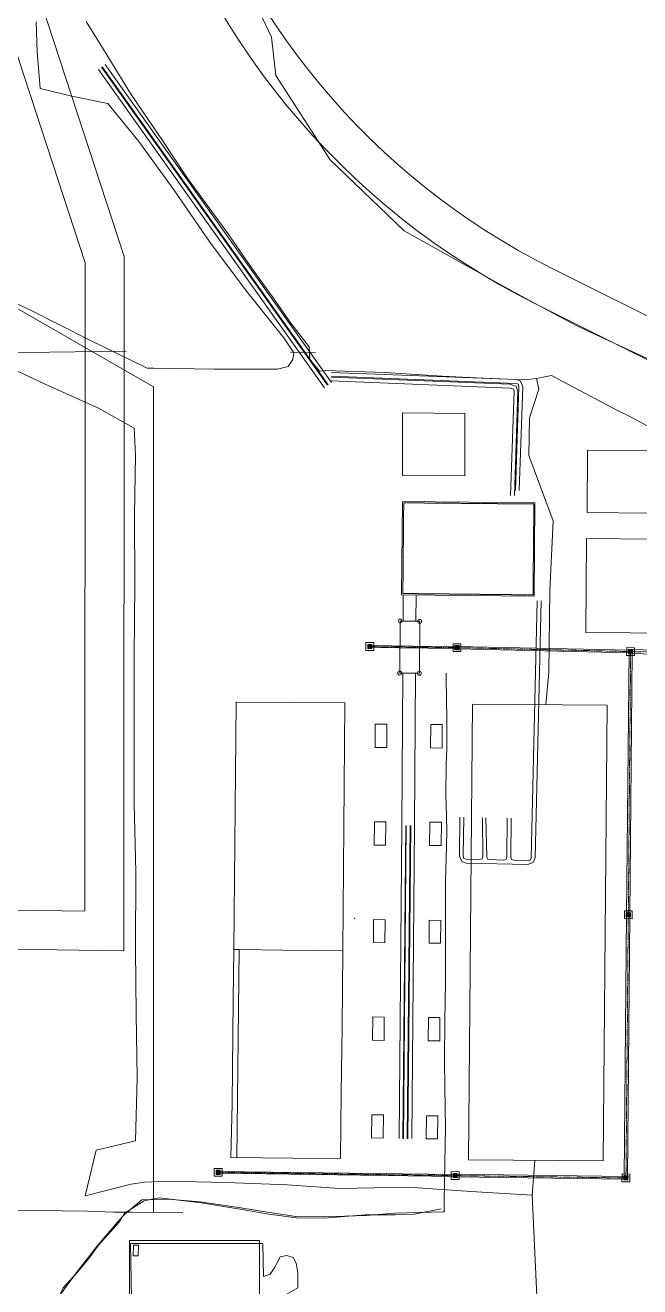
# Model space of a CAD drawing. Header units: feet. Extents: x 2383389 to 2386040, y 1992760 to 1995674.
# Drawn here: x 2384680 to 2385153, y 1994216 to 1995185 of the extents above; entities that cross this region are included whole.
import ezdxf
from ezdxf.lldxf.tags import DXFTag

# ---------------------------------------------------------------- set-up
doc = ezdxf.new("R2010")
doc.units = ezdxf.units.FT
doc.header["$MEASUREMENT"] = 0
doc.linetypes.add('DASHED2', pattern=[0.375, 0.25, -0.125])
doc.linetypes.add('PHANTOM2', pattern=[1.25, 0.625, -0.125, 0.125, -0.125, 0.125, -0.125])
for name, color, linetype, lineweight, true_color in [('C-BLDG-RACK', 2, 'Continuous', 0, 0xffff00), ('C-FENC', 1, 'Fence', 0, 0xff0000), ('C-PRKG-CONC', 1, 'Continuous', 0, 0xff0000), ('C-PRKG-GRVL', 7, 'Continuous', 0, 0xadadad), ('C-STRM-PIPE', 7, 'Continuous', 0, 0x00cc33), ('C-STRM-STRC', 7, 'Continuous', 0, 0x00cc33), ('V-BLDG-OTLN', 7, 'DASHED2', 0, 0x99cc00), ('V-ESMT-ACCS', 1, 'DASHED8', 0, 0xff0000), ('V-ESMT-NGAS', 1, 'DASHED8', 0, 0xff0000), ('V-ESMT-UTIL', 1, 'DASHED8', 0, 0xff0000), ('V-PRKG-CONC', 1, 'DASHED4', 0, 0xff0000), ('V-PRKG-GRVL', 7, 'DASHED4', 0, 0xadadad), ('V-SITE-CONC', 7, 'Continuous', 0, 0xffff7f), ('V-SITE-MSCL', 7, 'Continuous', 0, 0xffff7f), ('V-STRM-PIPE', 100, 'UT-DRN-X', 0, 0x00ff3f), ('V-UNID-PIPE', 190, 'Continuous', 0, 0x7f00ff), ('V-UNID-UTIL', 190, 'Continuous', 0, 0x7f00ff), ('VG-NGAS-PIPE', 2, 'UT-GAS-X', 0, 0xffff00)]:
    doc.layers.add(name, color=color, linetype=linetype, lineweight=lineweight, true_color=true_color)
doc.layers.add('CJ-TOPO-PIPE', color=11, linetype='PHANTOM2')
doc.layers.add('VG-WATR-PIPE-6IN', color=140, linetype='UT-WATR-X', lineweight=0)
doc.styles.add('_sys_ls_Arial Narrow', font='ARIALN.TTF', dxfattribs={"height": 1})
tags = doc.linetypes.add('DASHED4', pattern=[0.1875, 0.125, -0.0625]).pattern_tags.tags
tags[6:7] = [DXFTag(74, 4), DXFTag(75, 0), DXFTag(340, '0'), DXFTag(46, 0.03937), DXFTag(50, 0.0), DXFTag(44, 0.0), DXFTag(45, 0.0)]
tags[4:5] = [DXFTag(74, 4), DXFTag(75, 0), DXFTag(340, '0'), DXFTag(46, 0.03937), DXFTag(50, 0.0), DXFTag(44, 0.0), DXFTag(45, 0.0)]
tags = doc.linetypes.add('DASHED8', pattern=[0.09375, 0.0625, -0.03125]).pattern_tags.tags
tags[6:7] = [DXFTag(74, 4), DXFTag(75, 0), DXFTag(340, '0'), DXFTag(46, 0.03937), DXFTag(50, 0.0), DXFTag(44, 0.0), DXFTag(45, 0.0)]
tags[4:5] = [DXFTag(74, 4), DXFTag(75, 0), DXFTag(340, '0'), DXFTag(46, 0.03937), DXFTag(50, 0.0), DXFTag(44, 0.0), DXFTag(45, 0.0)]
tags = doc.linetypes.add('Fence', pattern=[393.7, 393.7]).pattern_tags.tags
tags[4:5] = [DXFTag(74, 4), DXFTag(75, 0), DXFTag(340, '0'), DXFTag(46, 0.03937), DXFTag(50, 0.0), DXFTag(44, 0.0), DXFTag(45, 0.0)]
tags = doc.linetypes.add('UT-DRN-X', pattern='A,0.125,-0.0625,0.125,-0.0625,0.125,-0.0625,0.125,-0.0625,0.125,-0.0625,["D",_sys_ls_Arial Narrow,S=0.1,R=0,X=0,Y=-0.04],-0.15', length=1.0875).pattern_tags.tags
tags[31:32] = [DXFTag(74, 4), DXFTag(75, 0), DXFTag(340, '0'), DXFTag(46, 0.03937), DXFTag(50, 0.0), DXFTag(44, 0.0), DXFTag(45, 0.0)]
tags[20:21] = [DXFTag(74, 4), DXFTag(75, 0), DXFTag(340, '0'), DXFTag(46, 0.03937), DXFTag(50, 0.0), DXFTag(44, 0.0), DXFTag(45, 0.0)]
tags[18:19] = [DXFTag(74, 4), DXFTag(75, 0), DXFTag(340, '0'), DXFTag(46, 0.03937), DXFTag(50, 0.0), DXFTag(44, 0.0), DXFTag(45, 0.0)]
tags[16:17] = [DXFTag(74, 4), DXFTag(75, 0), DXFTag(340, '0'), DXFTag(46, 0.03937), DXFTag(50, 0.0), DXFTag(44, 0.0), DXFTag(45, 0.0)]
tags[14:15] = [DXFTag(74, 4), DXFTag(75, 0), DXFTag(340, '0'), DXFTag(46, 0.03937), DXFTag(50, 0.0), DXFTag(44, 0.0), DXFTag(45, 0.0)]
tags[12:13] = [DXFTag(74, 4), DXFTag(75, 0), DXFTag(340, '0'), DXFTag(46, 0.03937), DXFTag(50, 0.0), DXFTag(44, 0.0), DXFTag(45, 0.0)]
tags[10:11] = [DXFTag(74, 4), DXFTag(75, 0), DXFTag(340, '0'), DXFTag(46, 0.03937), DXFTag(50, 0.0), DXFTag(44, 0.0), DXFTag(45, 0.0)]
tags[8:9] = [DXFTag(74, 4), DXFTag(75, 0), DXFTag(340, '0'), DXFTag(46, 0.03937), DXFTag(50, 0.0), DXFTag(44, 0.0), DXFTag(45, 0.0)]
tags[6:7] = [DXFTag(74, 4), DXFTag(75, 0), DXFTag(340, '0'), DXFTag(46, 0.03937), DXFTag(50, 0.0), DXFTag(44, 0.0), DXFTag(45, 0.0)]
tags[4:5] = [DXFTag(74, 4), DXFTag(75, 0), DXFTag(340, '0'), DXFTag(46, 0.03937), DXFTag(50, 0.0), DXFTag(44, 0.0), DXFTag(45, 0.0)]
tags = doc.linetypes.add('UT-GAS-X', pattern='A,0.125,-0.0625,0.125,-0.0625,0.125,-0.0625,0.125,-0.0625,0.125,-0.0625,["G",_sys_ls_Arial Narrow,S=0.1,R=0,X=0,Y=-0.04],-0.15', length=1.0875).pattern_tags.tags
tags[31:32] = [DXFTag(74, 4), DXFTag(75, 0), DXFTag(340, '0'), DXFTag(46, 0.03937), DXFTag(50, 0.0), DXFTag(44, 0.0), DXFTag(45, 0.0)]
tags[20:21] = [DXFTag(74, 4), DXFTag(75, 0), DXFTag(340, '0'), DXFTag(46, 0.03937), DXFTag(50, 0.0), DXFTag(44, 0.0), DXFTag(45, 0.0)]
tags[18:19] = [DXFTag(74, 4), DXFTag(75, 0), DXFTag(340, '0'), DXFTag(46, 0.03937), DXFTag(50, 0.0), DXFTag(44, 0.0), DXFTag(45, 0.0)]
tags[16:17] = [DXFTag(74, 4), DXFTag(75, 0), DXFTag(340, '0'), DXFTag(46, 0.03937), DXFTag(50, 0.0), DXFTag(44, 0.0), DXFTag(45, 0.0)]
tags[14:15] = [DXFTag(74, 4), DXFTag(75, 0), DXFTag(340, '0'), DXFTag(46, 0.03937), DXFTag(50, 0.0), DXFTag(44, 0.0), DXFTag(45, 0.0)]
tags[12:13] = [DXFTag(74, 4), DXFTag(75, 0), DXFTag(340, '0'), DXFTag(46, 0.03937), DXFTag(50, 0.0), DXFTag(44, 0.0), DXFTag(45, 0.0)]
tags[10:11] = [DXFTag(74, 4), DXFTag(75, 0), DXFTag(340, '0'), DXFTag(46, 0.03937), DXFTag(50, 0.0), DXFTag(44, 0.0), DXFTag(45, 0.0)]
tags[8:9] = [DXFTag(74, 4), DXFTag(75, 0), DXFTag(340, '0'), DXFTag(46, 0.03937), DXFTag(50, 0.0), DXFTag(44, 0.0), DXFTag(45, 0.0)]
tags[6:7] = [DXFTag(74, 4), DXFTag(75, 0), DXFTag(340, '0'), DXFTag(46, 0.03937), DXFTag(50, 0.0), DXFTag(44, 0.0), DXFTag(45, 0.0)]
tags[4:5] = [DXFTag(74, 4), DXFTag(75, 0), DXFTag(340, '0'), DXFTag(46, 0.03937), DXFTag(50, 0.0), DXFTag(44, 0.0), DXFTag(45, 0.0)]
tags = doc.linetypes.add('UT-WATR-X', pattern='A,0.125,-0.0625,0.125,-0.0625,0.125,-0.0625,0.125,-0.0625,0.125,-0.0625,["W",_sys_ls_Arial Narrow,S=0.1,R=0,X=-0.01,Y=-0.04],-0.15', length=1.0875).pattern_tags.tags
tags[31:32] = [DXFTag(74, 4), DXFTag(75, 0), DXFTag(340, '0'), DXFTag(46, 0.03937), DXFTag(50, 0.0), DXFTag(44, 0.0), DXFTag(45, 0.0)]
tags[20:21] = [DXFTag(74, 4), DXFTag(75, 0), DXFTag(340, '0'), DXFTag(46, 0.03937), DXFTag(50, 0.0), DXFTag(44, 0.0), DXFTag(45, 0.0)]
tags[18:19] = [DXFTag(74, 4), DXFTag(75, 0), DXFTag(340, '0'), DXFTag(46, 0.03937), DXFTag(50, 0.0), DXFTag(44, 0.0), DXFTag(45, 0.0)]
tags[16:17] = [DXFTag(74, 4), DXFTag(75, 0), DXFTag(340, '0'), DXFTag(46, 0.03937), DXFTag(50, 0.0), DXFTag(44, 0.0), DXFTag(45, 0.0)]
tags[14:15] = [DXFTag(74, 4), DXFTag(75, 0), DXFTag(340, '0'), DXFTag(46, 0.03937), DXFTag(50, 0.0), DXFTag(44, 0.0), DXFTag(45, 0.0)]
tags[12:13] = [DXFTag(74, 4), DXFTag(75, 0), DXFTag(340, '0'), DXFTag(46, 0.03937), DXFTag(50, 0.0), DXFTag(44, 0.0), DXFTag(45, 0.0)]
tags[10:11] = [DXFTag(74, 4), DXFTag(75, 0), DXFTag(340, '0'), DXFTag(46, 0.03937), DXFTag(50, 0.0), DXFTag(44, 0.0), DXFTag(45, 0.0)]
tags[8:9] = [DXFTag(74, 4), DXFTag(75, 0), DXFTag(340, '0'), DXFTag(46, 0.03937), DXFTag(50, 0.0), DXFTag(44, 0.0), DXFTag(45, 0.0)]
tags[6:7] = [DXFTag(74, 4), DXFTag(75, 0), DXFTag(340, '0'), DXFTag(46, 0.03937), DXFTag(50, 0.0), DXFTag(44, 0.0), DXFTag(45, 0.0)]
tags[4:5] = [DXFTag(74, 4), DXFTag(75, 0), DXFTag(340, '0'), DXFTag(46, 0.03937), DXFTag(50, 0.0), DXFTag(44, 0.0), DXFTag(45, 0.0)]

msp = doc.modelspace()

# ---------------------------------------------------------------- linework, layer by layer
at = {"layer": 'C-BLDG-RACK', "flags": 128}
for points in [[(2384970.8871, 1994726.8247), (2384971.02748, 1994746.97528)], [(2384980.71952, 1994726.73633), (2384980.85979, 1994746.87134)], [(2384969.793, 1994569.774), (2384970.60914, 1994686.92497)], [(2384979.626, 1994569.77), (2384980.44169, 1994686.85647)]]:
    msp.add_lwpolyline(points, dxfattribs=at)
at = {"layer": 'C-FENC'}
msp.add_lwpolyline([(2385494.38415, 1994136.10045), (2385494.78908, 1994275.94596), (2385494.30324, 1994393.86887), (2385489.46582, 1994482.1283), (2385487.1297, 1994498.96803), (2385472.78705, 1994566.9563), (2385443.0182, 1994645.68723), (2385431.27169, 1994669.08439), (2385408.37613, 1994705.04706), (2385401.99414, 1994715.40068), (2385316.38096, 1994827.74796), (2385253.86449, 1994877.28521), (2385183.84105, 1994916.82448), (2385103.94811, 1994953.87243), (2385064.63927, 1994974.89766), (2385043.28588, 1994986.69546), (2384971.59734, 1995026.5263), (2384914.79133, 1995081.19461), (2384873.17905, 1995145.81908), (2384869.84059, 1995175.42921), (2384846.86031, 1995223.78548), (2384824.07044, 1995282.83324), (2384799.40888, 1995334.44778)], dxfattribs=at)
at = {"layer": 'C-PRKG-CONC'}
for p, q in [((2384990.8091, 1994479.55884), (2384990.97659, 1994497.1855)), ((2384999.57559, 1994479.3795), (2384999.77559, 1994497.0055)), ((2384990.28695, 1994422.43887), (2384990.11345, 1994404.54857))]:
    msp.add_line(p, q, dxfattribs=at)
at = {"layer": 'C-PRKG-CONC', "flags": 128}
for points in [[(2384970.39098, 1994886.81599), (2385018.39098, 1994886.34672), (2385018.39098, 1994838.34443), (2384970.39098, 1994838.8137)], [(2385112.74452, 1994858.16708), (2385160.74267, 1994857.74602), (2385160.32162, 1994809.74787), (2385112.32346, 1994810.16893)], [(2385111.32114, 1994718.1863), (2385213.31722, 1994717.29155), (2385213.9488, 1994789.28878), (2385111.95273, 1994790.18353)]]:
    msp.add_lwpolyline(points, close=True, dxfattribs=at)
at = {"layer": 'C-PRKG-CONC'}
for points in [[(2384840.823, 1994474.565), (2384842.49104, 1994664.71299), (2384926.16512, 1994663.97897), (2384924.496, 1994473.708)], [(2385127.86353, 1994662.17047), (2385124.79333, 1994312.18394), (2385021.12002, 1994313.0934), (2385024.19023, 1994663.07993), (2385127.86353, 1994662.17047)], [(2385000.96532, 1994647.31791), (2384992.12032, 1994647.37891), (2384992.01632, 1994629.51191), (2385000.90432, 1994629.37191), (2385000.96532, 1994647.31791)], [(2384991.49939, 1994572.34563), (2385000.37939, 1994572.32363), (2385000.09839, 1994554.46163), (2384991.24339, 1994554.43963), (2384991.49939, 1994572.34563)], [(2384990.99639, 1994497.16523), (2384999.79539, 1994496.98523)], [(2384990.82891, 1994479.53857), (2384999.59539, 1994479.35923)], [(2384990.28695, 1994422.43887), (2384999.17925, 1994422.31927), (2384999.00575, 1994404.42897), (2384990.12625, 1994404.50467)]]:
    msp.add_lwpolyline(points, dxfattribs=at)
at = {"layer": 'C-PRKG-GRVL'}
msp.add_lwpolyline([(2385073.326, 1994913.203), (2385084.91626, 1994915.51357), (2385135.57065, 1994888.73725, -0.138054797), (2385362.14468, 1994686.15763), (2385361.4388, 1994671.49405), (2385359.33271, 1994664.98183, -0.01922057), (2385363.28075, 1994621.72945), (2385381.81918, 1994542.00068), (2385391.8301, 1994512.19279), (2385407.53106, 1993957.94868), (2385321.1639, 1993960.35263), (2385188.78246, 1993961.75031), (2385083.87281, 1993987.71668), (2385070.161, 1994285.818)], format="xyb", dxfattribs=at)
at = {"layer": 'C-STRM-PIPE', "color": 102, "linetype": 'Continuous', "lineweight": 0, "true_color": 0x00cc33}
for p, q in [((2384945.29438, 1994706.55075), (2385012.278, 1994705.71699)), ((2384945.31305, 1994708.05063), (2385012.29666, 1994707.21688)), ((2385012.26469, 1994705.46719), (2385145.76141, 1994702.44339)), ((2385012.30998, 1994707.46668), (2385145.8067, 1994704.44288)), ((2385145.81803, 1994704.94275), (2385385.96753, 1994699.50319)), ((2385142.73088, 1994501.29899), (2385144.53411, 1994703.45429)), ((2385145.23079, 1994501.27669), (2385147.03401, 1994703.43199)), ((2385145.75009, 1994701.94352), (2385385.8996, 1994696.50396)), ((2385140.92766, 1994299.14369), (2385142.73088, 1994501.29899)), ((2385143.42756, 1994299.12139), (2385145.23079, 1994501.27669)), ((2384828.68359, 1994302.70044), (2385010.89858, 1994300.19067)), ((2384828.70425, 1994304.2003), (2385010.91924, 1994301.69052)), ((2385010.89514, 1994299.94069), (2385142.16384, 1994298.13264)), ((2385010.92268, 1994301.9405), (2385142.19138, 1994300.13245))]:
    msp.add_line(p, q, dxfattribs=at)
at = {"layer": 'C-STRM-STRC'}
for points in [[(2384942.30371, 1994704.30069), (2384948.30371, 1994704.30069), (2384948.30371, 1994710.30069), (2384942.30371, 1994710.30069)], [(2384943.70996, 1994705.70694), (2384946.89746, 1994705.70694), (2384946.89746, 1994708.89444), (2384943.70996, 1994708.89444)], [(2384943.94434, 1994707.36319), (2384944.14746, 1994707.36319), (2384944.14746, 1994708.66006), (2384943.94434, 1994708.66006)], [(2384943.94434, 1994705.94131), (2384944.14746, 1994705.94131), (2384944.14746, 1994707.23819), (2384943.94434, 1994707.23819)], [(2384944.30371, 1994707.36319), (2384944.50684, 1994707.36319), (2384944.50684, 1994708.66006), (2384944.30371, 1994708.66006)], [(2384944.30371, 1994705.94131), (2384944.50684, 1994705.94131), (2384944.50684, 1994707.23819), (2384944.30371, 1994707.23819)], [(2384944.66309, 1994707.36319), (2384944.86621, 1994707.36319), (2384944.86621, 1994708.66006), (2384944.66309, 1994708.66006)], [(2384944.66309, 1994705.94131), (2384944.86621, 1994705.94131), (2384944.86621, 1994707.23819), (2384944.66309, 1994707.23819)], [(2384945.02246, 1994707.36319), (2384945.22559, 1994707.36319), (2384945.22559, 1994708.66006), (2384945.02246, 1994708.66006)], [(2384945.02246, 1994705.94131), (2384945.22559, 1994705.94131), (2384945.22559, 1994707.23819), (2384945.02246, 1994707.23819)], [(2384945.38184, 1994707.36319), (2384945.58496, 1994707.36319), (2384945.58496, 1994708.66006), (2384945.38184, 1994708.66006)], [(2384945.38184, 1994705.94131), (2384945.58496, 1994705.94131), (2384945.58496, 1994707.23819), (2384945.38184, 1994707.23819)], [(2384945.74121, 1994707.36319), (2384945.94434, 1994707.36319), (2384945.94434, 1994708.66006), (2384945.74121, 1994708.66006)], [(2384945.74121, 1994705.94131), (2384945.94434, 1994705.94131), (2384945.94434, 1994707.23819), (2384945.74121, 1994707.23819)], [(2384946.10059, 1994707.36319), (2384946.30371, 1994707.36319), (2384946.30371, 1994708.66006), (2384946.10059, 1994708.66006)], [(2384946.10059, 1994705.94131), (2384946.30371, 1994705.94131), (2384946.30371, 1994707.23819), (2384946.10059, 1994707.23819)], [(2384946.45996, 1994707.36319), (2384946.66309, 1994707.36319), (2384946.66309, 1994708.66006), (2384946.45996, 1994708.66006)], [(2384946.45996, 1994705.94131), (2384946.66309, 1994705.94131), (2384946.66309, 1994707.23819), (2384946.45996, 1994707.23819)], [(2385009.25022, 1994703.5045), (2385015.24976, 1994703.42983), (2385015.32444, 1994709.42936), (2385009.3249, 1994709.50404)], [(2385010.67387, 1994704.89314), (2385013.86112, 1994704.85347), (2385013.90079, 1994708.04072), (2385010.71354, 1994708.0804)], [(2385010.91114, 1994705.12458), (2385011.11425, 1994705.12206), (2385011.13039, 1994706.41883), (2385010.92728, 1994706.42136)], [(2385010.92884, 1994706.54635), (2385011.13195, 1994706.54382), (2385011.14809, 1994707.84059), (2385010.94498, 1994707.84312)], [(2385011.27049, 1994705.12011), (2385011.4736, 1994705.11758), (2385011.48974, 1994706.41436), (2385011.28663, 1994706.41688)], [(2385011.28819, 1994706.54188), (2385011.49129, 1994706.53935), (2385011.50744, 1994707.83612), (2385011.30433, 1994707.83865)], [(2385011.62984, 1994705.11564), (2385011.83295, 1994705.11311), (2385011.84909, 1994706.40988), (2385011.64598, 1994706.41241)], [(2385011.64753, 1994706.5374), (2385011.85064, 1994706.53487), (2385011.86678, 1994707.83165), (2385011.66367, 1994707.83418)], [(2385011.98918, 1994705.11116), (2385012.19229, 1994705.10864), (2385012.20843, 1994706.40541), (2385012.00532, 1994706.40794)], [(2385012.00688, 1994706.53293), (2385012.20999, 1994706.5304), (2385012.22613, 1994707.82718), (2385012.02302, 1994707.8297)], [(2385012.34853, 1994705.10669), (2385012.55164, 1994705.10416), (2385012.56778, 1994706.40094), (2385012.36467, 1994706.40347)], [(2385012.36623, 1994706.52846), (2385012.56934, 1994706.52593), (2385012.58548, 1994707.8227), (2385012.38237, 1994707.82523)], [(2385012.70788, 1994705.10222), (2385012.91099, 1994705.09969), (2385012.92713, 1994706.39647), (2385012.72402, 1994706.39899)], [(2385012.72557, 1994706.52398), (2385012.92868, 1994706.52146), (2385012.94482, 1994707.81823), (2385012.74172, 1994707.82076)], [(2385013.06722, 1994705.09775), (2385013.27033, 1994705.09522), (2385013.28648, 1994706.39199), (2385013.08337, 1994706.39452)], [(2385013.08492, 1994706.51951), (2385013.28803, 1994706.51698), (2385013.30417, 1994707.81376), (2385013.10106, 1994707.81629)], [(2385013.42657, 1994705.09327), (2385013.62968, 1994705.09075), (2385013.64582, 1994706.38752), (2385013.44271, 1994706.39005)], [(2385013.44427, 1994706.51504), (2385013.64738, 1994706.51251), (2385013.66352, 1994707.80928), (2385013.46041, 1994707.81181)], [(2385142.71689, 1994700.51184), (2385148.71536, 1994700.37597), (2385148.85123, 1994706.37443), (2385142.85276, 1994706.5103)], [(2385144.15463, 1994701.88589), (2385147.34131, 1994701.81371), (2385147.41349, 1994705.00039), (2385144.22681, 1994705.07257)], [(2385144.42645, 1994703.5364), (2385144.62952, 1994703.5318), (2385144.65889, 1994704.82835), (2385144.45582, 1994704.83295)], [(2385144.78573, 1994703.52827), (2385144.9888, 1994703.52367), (2385145.01817, 1994704.82021), (2385144.8151, 1994704.82481)], [(2385145.14501, 1994703.52013), (2385145.34809, 1994703.51553), (2385145.37745, 1994704.81207), (2385145.17438, 1994704.81667)], [(2385145.5043, 1994703.51199), (2385145.70737, 1994703.50739), (2385145.73674, 1994704.80393), (2385145.53366, 1994704.80853)], [(2385145.86358, 1994703.50385), (2385146.06665, 1994703.49925), (2385146.09602, 1994704.79579), (2385145.89295, 1994704.80039)], [(2385146.22286, 1994703.49571), (2385146.42594, 1994703.49111), (2385146.4553, 1994704.78766), (2385146.25223, 1994704.79226)], [(2385146.58215, 1994703.48758), (2385146.78522, 1994703.48298), (2385146.81459, 1994704.77952), (2385146.61151, 1994704.78412)], [(2385146.94143, 1994703.47944), (2385147.1445, 1994703.47484), (2385147.17387, 1994704.77138), (2385146.9708, 1994704.77598)], [(2385144.39425, 1994702.11489), (2385144.59732, 1994702.11029), (2385144.62669, 1994703.40684), (2385144.42362, 1994703.41144)], [(2385144.75353, 1994702.10676), (2385144.95661, 1994702.10216), (2385144.98597, 1994703.3987), (2385144.7829, 1994703.4033)], [(2385145.11282, 1994702.09862), (2385145.31589, 1994702.09402), (2385145.34526, 1994703.39056), (2385145.14218, 1994703.39516)], [(2385145.4721, 1994702.09048), (2385145.67517, 1994702.08588), (2385145.70454, 1994703.38242), (2385145.50147, 1994703.38702)], [(2385145.83138, 1994702.08234), (2385146.03445, 1994702.07774), (2385146.06382, 1994703.37428), (2385145.86075, 1994703.37888)], [(2385146.19066, 1994702.0742), (2385146.39374, 1994702.0696), (2385146.42311, 1994703.36615), (2385146.22003, 1994703.37075)], [(2385146.54995, 1994702.06607), (2385146.75302, 1994702.06147), (2385146.78239, 1994703.35801), (2385146.57932, 1994703.36261)], [(2385146.90923, 1994702.05793), (2385147.1123, 1994702.05333), (2385147.14167, 1994703.34987), (2385146.9386, 1994703.35447)], [(2385146.95396, 1994498.2612), (2385147.00747, 1994504.26096), (2385141.00771, 1994504.31448), (2385140.9542, 1994498.31472)], [(2385145.56031, 1994499.67994), (2385145.58874, 1994502.86731), (2385142.40136, 1994502.89574), (2385142.37293, 1994499.70837)], [(2385143.91583, 1994501.00716), (2385143.91764, 1994501.21027), (2385142.62082, 1994501.22184), (2385142.61901, 1994501.01872)], [(2385143.91903, 1994501.36652), (2385143.92085, 1994501.56963), (2385142.62402, 1994501.5812), (2385142.62221, 1994501.37809)], [(2385143.92224, 1994501.72588), (2385143.92405, 1994501.929), (2385142.62723, 1994501.94056), (2385142.62542, 1994501.73745)], [(2385143.92545, 1994502.08524), (2385143.92726, 1994502.28836), (2385142.63043, 1994502.29992), (2385142.62862, 1994502.09681)], [(2385143.92865, 1994502.4446), (2385143.93046, 1994502.64772), (2385142.63364, 1994502.65928), (2385142.63183, 1994502.45617)], [(2385145.33765, 1994500.99447), (2385145.33946, 1994501.19759), (2385144.04264, 1994501.20916), (2385144.04082, 1994501.00604)], [(2385145.34085, 1994501.35384), (2385145.34266, 1994501.55695), (2385144.04584, 1994501.56852), (2385144.04403, 1994501.3654)], [(2385145.34406, 1994501.7132), (2385145.34587, 1994501.91631), (2385144.04905, 1994501.92788), (2385144.04723, 1994501.72476)], [(2385145.34726, 1994502.07256), (2385145.34908, 1994502.27567), (2385144.05225, 1994502.28724), (2385144.05044, 1994502.08412)], [(2385145.35047, 1994502.43192), (2385145.35228, 1994502.63503), (2385144.05546, 1994502.6466), (2385144.05365, 1994502.44349)], [(2385143.90621, 1994499.92908), (2385143.90802, 1994500.13219), (2385142.6112, 1994500.14376), (2385142.60939, 1994499.94064)], [(2385143.90942, 1994500.28844), (2385143.91123, 1994500.49155), (2385142.61441, 1994500.50312), (2385142.61259, 1994500.3)], [(2385143.91262, 1994500.6478), (2385143.91443, 1994500.85091), (2385142.61761, 1994500.86248), (2385142.6158, 1994500.65936)], [(2385145.32803, 1994499.91639), (2385145.32984, 1994500.11951), (2385144.03302, 1994500.13108), (2385144.03121, 1994499.92796)], [(2385145.33124, 1994500.27575), (2385145.33305, 1994500.47887), (2385144.03622, 1994500.49044), (2385144.03441, 1994500.28732)], [(2385145.33444, 1994500.63511), (2385145.33625, 1994500.83823), (2385144.03943, 1994500.8498), (2385144.03762, 1994500.64668)], [(2384825.69392, 1994300.45037), (2384831.69392, 1994300.45037), (2384831.69392, 1994306.45037), (2384825.69392, 1994306.45037)], [(2384827.10017, 1994301.85662), (2384830.28767, 1994301.85662), (2384830.28767, 1994305.04412), (2384827.10017, 1994305.04412)], [(2384827.33455, 1994303.51287), (2384827.53767, 1994303.51287), (2384827.53767, 1994304.80975), (2384827.33455, 1994304.80975)], [(2384827.33455, 1994302.091), (2384827.53767, 1994302.091), (2384827.53767, 1994303.38787), (2384827.33455, 1994303.38787)], [(2384827.69392, 1994303.51287), (2384827.89705, 1994303.51287), (2384827.89705, 1994304.80975), (2384827.69392, 1994304.80975)], [(2384827.69392, 1994302.091), (2384827.89705, 1994302.091), (2384827.89705, 1994303.38787), (2384827.69392, 1994303.38787)], [(2384828.0533, 1994303.51287), (2384828.25642, 1994303.51287), (2384828.25642, 1994304.80975), (2384828.0533, 1994304.80975)], [(2384828.0533, 1994302.091), (2384828.25642, 1994302.091), (2384828.25642, 1994303.38787), (2384828.0533, 1994303.38787)], [(2384828.41267, 1994303.51287), (2384828.6158, 1994303.51287), (2384828.6158, 1994304.80975), (2384828.41267, 1994304.80975)], [(2384828.41267, 1994302.091), (2384828.6158, 1994302.091), (2384828.6158, 1994303.38787), (2384828.41267, 1994303.38787)], [(2384828.77205, 1994303.51287), (2384828.97517, 1994303.51287), (2384828.97517, 1994304.80975), (2384828.77205, 1994304.80975)], [(2384828.77205, 1994302.091), (2384828.97517, 1994302.091), (2384828.97517, 1994303.38787), (2384828.77205, 1994303.38787)], [(2384829.13142, 1994303.51287), (2384829.33455, 1994303.51287), (2384829.33455, 1994304.80975), (2384829.13142, 1994304.80975)], [(2384829.13142, 1994302.091), (2384829.33455, 1994302.091), (2384829.33455, 1994303.38787), (2384829.13142, 1994303.38787)], [(2384829.4908, 1994303.51287), (2384829.69392, 1994303.51287), (2384829.69392, 1994304.80975), (2384829.4908, 1994304.80975)], [(2384829.4908, 1994302.091), (2384829.69392, 1994302.091), (2384829.69392, 1994303.38787), (2384829.4908, 1994303.38787)], [(2384829.85017, 1994303.51287), (2384830.0533, 1994303.51287), (2384830.0533, 1994304.80975), (2384829.85017, 1994304.80975)], [(2384829.85017, 1994302.091), (2384830.0533, 1994302.091), (2384830.0533, 1994303.38787), (2384829.85017, 1994303.38787)], [(2385007.86788, 1994297.9822), (2385013.86731, 1994297.89956), (2385013.94994, 1994303.89899), (2385007.95051, 1994303.98163)], [(2385009.29336, 1994299.36895), (2385012.48056, 1994299.32505), (2385012.52446, 1994302.51224), (2385009.33726, 1994302.55614)], [(2385009.53094, 1994299.60007), (2385009.73405, 1994299.59727), (2385009.75191, 1994300.89403), (2385009.5488, 1994300.89682)], [(2385009.55053, 1994301.02181), (2385009.75363, 1994301.01901), (2385009.77149, 1994302.31577), (2385009.56839, 1994302.31856)], [(2385009.89028, 1994299.59512), (2385010.09339, 1994299.59232), (2385010.11125, 1994300.88908), (2385009.90815, 1994300.89187)], [(2385009.90987, 1994301.01686), (2385010.11297, 1994301.01406), (2385010.13083, 1994302.31082), (2385009.92773, 1994302.31361)], [(2385010.24963, 1994299.59017), (2385010.45273, 1994299.58738), (2385010.47059, 1994300.88413), (2385010.26749, 1994300.88692)], [(2385010.26921, 1994301.01191), (2385010.47231, 1994301.00912), (2385010.49017, 1994302.30587), (2385010.28707, 1994302.30866)], [(2385010.60897, 1994299.58522), (2385010.81207, 1994299.58243), (2385010.82993, 1994300.87918), (2385010.62683, 1994300.88198)], [(2385010.62855, 1994301.00696), (2385010.83165, 1994301.00417), (2385010.84952, 1994302.30092), (2385010.64641, 1994302.30372)], [(2385010.96831, 1994299.58027), (2385011.17141, 1994299.57748), (2385011.18927, 1994300.87423), (2385010.98617, 1994300.87703)], [(2385010.98789, 1994301.00201), (2385011.191, 1994300.99922), (2385011.20886, 1994302.29597), (2385011.00575, 1994302.29877)], [(2385011.32765, 1994299.57532), (2385011.53075, 1994299.57253), (2385011.54861, 1994300.86928), (2385011.34551, 1994300.87208)], [(2385011.34723, 1994300.99706), (2385011.55034, 1994300.99427), (2385011.5682, 1994302.29102), (2385011.36509, 1994302.29382)], [(2385011.68699, 1994299.57037), (2385011.89009, 1994299.56758), (2385011.90796, 1994300.86433), (2385011.70485, 1994300.86713)], [(2385011.70657, 1994300.99211), (2385011.90968, 1994300.98932), (2385011.92754, 1994302.28607), (2385011.72443, 1994302.28887)], [(2385012.04633, 1994299.56543), (2385012.24944, 1994299.56263), (2385012.2673, 1994300.85938), (2385012.06419, 1994300.86218)], [(2385012.06591, 1994300.98717), (2385012.26902, 1994300.98437), (2385012.28688, 1994302.28112), (2385012.08377, 1994302.28392)], [(2385139.13658, 1994296.17414), (2385145.13601, 1994296.09151), (2385145.21864, 1994302.09094), (2385139.21921, 1994302.17357)], [(2385140.56206, 1994297.56089), (2385143.74926, 1994297.51699), (2385143.79316, 1994300.70419), (2385140.60596, 1994300.74809)], [(2385140.79964, 1994297.79202), (2385141.00275, 1994297.78922), (2385141.02061, 1994299.08597), (2385140.8175, 1994299.08877)], [(2385140.81922, 1994299.21376), (2385141.02233, 1994299.21096), (2385141.04019, 1994300.50771), (2385140.83709, 1994300.51051)], [(2385141.15898, 1994297.78707), (2385141.36209, 1994297.78427), (2385141.37995, 1994299.08102), (2385141.17684, 1994299.08382)], [(2385141.17857, 1994299.20881), (2385141.38167, 1994299.20601), (2385141.39953, 1994300.50276), (2385141.19643, 1994300.50556)], [(2385141.51832, 1994297.78212), (2385141.72143, 1994297.77932), (2385141.73929, 1994299.07607), (2385141.53618, 1994299.07887)], [(2385141.53791, 1994299.20386), (2385141.74101, 1994299.20106), (2385141.75887, 1994300.49781), (2385141.55577, 1994300.50061)], [(2385141.87766, 1994297.77717), (2385142.08077, 1994297.77437), (2385142.09863, 1994299.07112), (2385141.89553, 1994299.07392)], [(2385141.89725, 1994299.19891), (2385142.10035, 1994299.19611), (2385142.11821, 1994300.49286), (2385141.91511, 1994300.49566)], [(2385142.23701, 1994297.77222), (2385142.44011, 1994297.76942), (2385142.45797, 1994299.06617), (2385142.25487, 1994299.06897)], [(2385142.25659, 1994299.19396), (2385142.45969, 1994299.19116), (2385142.47756, 1994300.48791), (2385142.27445, 1994300.49071)], [(2385142.59635, 1994297.76727), (2385142.79945, 1994297.76447), (2385142.81731, 1994299.06122), (2385142.61421, 1994299.06402)], [(2385142.61593, 1994299.18901), (2385142.81903, 1994299.18621), (2385142.8369, 1994300.48296), (2385142.63379, 1994300.48576)], [(2385142.95569, 1994297.76232), (2385143.15879, 1994297.75952), (2385143.17665, 1994299.05627), (2385142.97355, 1994299.05907)], [(2385142.97527, 1994299.18406), (2385143.17838, 1994299.18126), (2385143.19624, 1994300.47801), (2385142.99313, 1994300.48081)], [(2385143.31503, 1994297.75737), (2385143.51813, 1994297.75457), (2385143.536, 1994299.05132), (2385143.33289, 1994299.05412)], [(2385143.33461, 1994299.17911), (2385143.53772, 1994299.17631), (2385143.55558, 1994300.47306), (2385143.35247, 1994300.47586)]]:
    msp.add_lwpolyline(points, close=True, dxfattribs=at)
for centre in [(2384945.30371, 1994707.30069), (2384945.30371, 1994707.30069), (2385012.28733, 1994706.46693), (2385012.28733, 1994706.46693), (2385145.78406, 1994703.44314), (2385145.78406, 1994703.44314), (2385143.98083, 1994501.28784), (2385143.98083, 1994501.28784), (2384828.69392, 1994303.45037), (2384828.69392, 1994303.45037), (2385010.90891, 1994300.9406), (2385010.90891, 1994300.9406), (2385142.17761, 1994299.13254), (2385142.17761, 1994299.13254)]:
    msp.add_circle(centre, 0.03, dxfattribs=at)
at = {"layer": 'CJ-TOPO-PIPE', "color": 6, "linetype": 'Continuous', "lineweight": 5}
for p, q in [((2384462.943, 1995088.515, 286.443), (2384779.0499, 1994906.76473, 289.72957)), ((2384778.997, 1994273.19083, 289.606), (2384779.0499, 1994906.76473, 288.79554))]:
    msp.add_line(p, q, dxfattribs=at)
at = {"layer": 'CJ-TOPO-PIPE', "lineweight": 5}
for p, q in [((2385012.28733, 1994706.46693), (2384945.30371, 1994707.30069)), ((2385145.78406, 1994703.44314), (2385012.28733, 1994706.46693)), ((2385145.78406, 1994703.44314), (2385143.98083, 1994501.28784)), ((2385385.93356, 1994698.00358), (2385145.78406, 1994703.44314)), ((2385143.98083, 1994501.28784), (2385142.17761, 1994299.13254)), ((2385010.90891, 1994300.9406), (2384828.69392, 1994303.45037)), ((2385142.17761, 1994299.13254), (2385010.90891, 1994300.9406))]:
    msp.add_line(p, q, dxfattribs=at)
at = {"layer": 'V-BLDG-OTLN'}
msp.add_lwpolyline([(2385071.41, 1994816.802), (2385070.756, 1994746.978), (2384970.723, 1994748.055), (2384971.386, 1994817.714)], close=True, dxfattribs=at)
at = {"layer": 'V-ESMT-ACCS', "flags": 128}
for points in [[(2385482.86697, 1992797.55141, -0.015196379), (2385478.40342, 1992951.64214), (2385480.50186, 1994417.55064, 0.284650136), (2385168.55837, 1994922.70902), (2385072.06171, 1994970.87556, -0.213311834), (2384769.75987, 1995339.01872)], [(2384800.80321, 1995339.44613, 0.209640095), (2385085.45991, 1994997.71747), (2385181.95648, 1994949.55098, -0.285237657), (2385510.15767, 1994417.42645), (2385532.15765, 1994417.39496)]]:
    msp.add_lwpolyline(points, format="xyb", dxfattribs=at)
at = {"layer": 'V-ESMT-NGAS', "ltscale": 2, "flags": 128}
msp.add_lwpolyline([(2384860.49676, 1994251.10157), (2384760.49685, 1994250.97322), (2384760.65086, 1994130.97332), (2384860.65078, 1994131.10167), (2384860.49676, 1994251.10157)], dxfattribs=at)
at = {"layer": 'V-ESMT-UTIL', "ltscale": 0.5, "flags": 128}
msp.add_lwpolyline([(2384648.233, 1995337.3455), (2384756.53504, 1995006.87785), (2384756.16988, 1994473.64143), (2384533.24097, 1994476.97428), (2384533.68943, 1994506.97092), (2384726.19072, 1994504.09297), (2384726.53176, 1995002.09735), (2384616.80485, 1995336.91279)], dxfattribs=at)
at = {"layer": 'V-PRKG-CONC'}
for p, q in [((2384948.04951, 1994479.92433), (2384948.217, 1994497.551)), ((2384948.217, 1994497.551), (2384957.016, 1994497.371)), ((2384956.816, 1994479.745), (2384957.016, 1994497.371)), ((2384948.04951, 1994479.92433), (2384956.816, 1994479.745)), ((2384947.4988, 1994422.8046), (2384947.3253, 1994404.9143)), ((2384946.9062, 1994347.5985), (2384946.6984, 1994329.7054)), ((2384988.877, 1994346.872), (2384988.728, 1994329.162)), ((2384997.514, 1994346.788), (2384988.877, 1994346.872)), ((2384763.684, 1994247.556), (2384763.49209, 1994239.38221))]:
    msp.add_line(p, q, dxfattribs=at)
for points in [[(2384969.73, 1994746.989), (2385071.511, 1994745.913), (2385072.214, 1994817.821), (2384970.381, 1994818.824), (2384969.73, 1994746.989)], [(2384958.381, 1994647.682), (2384949.536, 1994647.743), (2384949.432, 1994629.876), (2384958.32, 1994629.736), (2384958.381, 1994647.682)], [(2384948.854, 1994572.711), (2384957.734, 1994572.689), (2384957.453, 1994554.827), (2384948.598, 1994554.805), (2384948.854, 1994572.711)], [(2384947.4988, 1994422.8046), (2384956.3911, 1994422.685), (2384956.2176, 1994404.7947), (2384947.3381, 1994404.8704)], [(2384946.9574, 1994347.7111), (2384955.8239, 1994347.6063), (2384955.6161, 1994329.7132), (2384946.6984, 1994329.8304)], [(2384997.514, 1994346.788), (2384997.365, 1994329.078), (2384988.728, 1994329.162)], [(2384763.684, 1994247.556), (2384767.54, 1994247.438), (2384767.351, 1994239.388), (2384763.49209, 1994239.38221)]]:
    msp.add_lwpolyline(points, dxfattribs=at)
msp.add_lwpolyline([(2384923.945, 1994415.305), (2384924.496, 1994473.708), (2384878.573, 1994474.161), (2384844.819, 1994474.558), (2384840.823, 1994474.565), (2384840.149, 1994436.227), (2384839.426, 1994355.972), (2384838.447, 1994314.735), (2384886.252, 1994314.389), (2384922.803, 1994313.995), (2384923.318, 1994364.509), (2384923.945, 1994415.305)], close=True, dxfattribs=at)
at = {"layer": 'V-PRKG-CONC', "flags": 128}
msp.add_lwpolyline([(2384844.819, 1994474.558), (2384843.059, 1994314.704)], dxfattribs=at)
at = {"layer": 'V-PRKG-GRVL'}
for p, q in [((2384774.261, 1994921.137), (2384779.102, 1994921.245)), ((2384764.271, 1994875.032), (2384765.184, 1994854.441)), ((2384765.538, 1994534.34), (2384765.271, 1994474.701))]:
    msp.add_line(p, q, dxfattribs=at)
for points in [[(2384779.102, 1994921.245), (2384825.943, 1994920.331), (2384874.226, 1994920.299), (2384882.609, 1994922.506), (2384886.099, 1994927.91), (2384886.817, 1994932.855), (2384879.118, 1994944.389), (2384850.621, 1994980.316), (2384822.224, 1995017.96), (2384795.499, 1995057.131), (2384767.651, 1995095.248), (2384743.949, 1995124.306), (2384716.342, 1995129.996), (2384691.952, 1995136.035), (2384689.691, 1995163.887), (2384688.91, 1995187.279)], [(2384727.195, 1995187.46), (2384741.108, 1995165.145), (2384761.379, 1995132.056), (2384786.357, 1995095.24), (2384804.528, 1995068.06), (2384819.534, 1995047.263), (2384836.98, 1995023.467), (2384853.838, 1994999.047), (2384870.571, 1994975.825), (2384884.64, 1994955.598), (2384898.634, 1994937.624), (2384899.136, 1994927.869), (2384906.697, 1994918.923), (2384911.072, 1994919.447), (2384957.071, 1994917.9), (2385000.927, 1994915.034), (2385032.624, 1994913.435), (2385064.466, 1994912.292)], [(2384774.261, 1994921.137), (2384729.463, 1994942.84), (2384685.069, 1994965.412), (2384638.944, 1994986.821), (2384592.565, 1995010.628), (2384546.91, 1995027.971), (2384503.62, 1995042.481), (2384487.42112, 1995041.02445)], [(2384500.66353, 1994967.84645), (2384524.633, 1994970.025), (2384549.736, 1994963.758), (2384581.468, 1994952.476), (2384609.985, 1994940.813), (2384630.007, 1994947.308), (2384644.377, 1994943.422), (2384652.835, 1994937.57), (2384652.392, 1994929.115), (2384695.796, 1994908.877), (2384736.776, 1994890.457), (2384764.271, 1994875.032)], [(2385064.466, 1994912.292), (2385073.326, 1994913.203)], [(2385080.52476, 1994662.58574), (2385083.003, 1994687.575), (2385083.632, 1994750.291), (2385086.305, 1994803.968), (2385067.536, 1994854.178), (2385068.074, 1994882.861), (2385075.296, 1994905.097), (2385073.326, 1994913.203)], [(2384765.538, 1994534.34), (2384764.062, 1994586.85), (2384764.193, 1994643.74), (2384764.084, 1994699.534), (2384764.757, 1994755.816), (2384764.521, 1994808.107), (2384765.184, 1994854.441)], [(2385072.09977, 1994312.64618), (2385070.161, 1994285.818), (2385022.99, 1994288.744), (2384975.053, 1994292.161), (2384922.327, 1994291.048), (2384881.694, 1994293.853), (2384835.13, 1994295.577), (2384788.803, 1994296.664), (2384772.144, 1994295.862), (2384761.807, 1994294.227), (2384726.628, 1994285.442)]]:
    msp.add_lwpolyline(points, dxfattribs=at)
at = {"layer": 'V-PRKG-GRVL', "flags": 128}
for points in [[(2384734.865, 1994320.375), (2384765.273, 1994327.742), (2384766.499, 1994375.902), (2384765.669, 1994425.154), (2384765.271, 1994474.701)], [(2384734.865, 1994320.375), (2384726.628, 1994285.442)]]:
    msp.add_lwpolyline(points, dxfattribs=at)
msp.add_lwpolyline([(2384881.62143, 1994209.84266), (2384889.97266, 1994214.61224), (2384890.08109, 1994225.88579), (2384888.77961, 1994233.58215), (2384886.50201, 1994237.91812), (2384881.62143, 1994239.43572), (2384876.30701, 1994238.56852), (2384872.2941, 1994230.65537), (2384868.82347, 1994225.12699), (2384863.50906, 1994223.3926), (2384863.12974, 1994248.89364), (2384761.3842, 1994248.82521), (2384763.46621, 1994136.33631), (2384764.0439, 1994133.9144), (2384789.9027, 1994134.1988), (2384814.8501, 1994134.0288), (2384839.9124, 1994134.2352), (2384864.0439, 1994135.4096), (2384864.37672, 1994203.2303)], close=True, dxfattribs=at)
at = {"layer": 'V-SITE-CONC'}
for centre in [(2384968.629, 1994726.845), (2384983.649, 1994726.71), (2384968.308, 1994686.941), (2384983.38, 1994686.836)]:
    msp.add_circle(centre, 1.5, dxfattribs=at)
at = {"layer": 'V-SITE-MSCL'}
msp.add_lwpolyline([(2384983.649, 1994726.71), (2384983.38, 1994686.836), (2384968.308, 1994686.941), (2384968.629, 1994726.845), (2384983.649, 1994726.71)], dxfattribs=at)
at = {"layer": 'V-STRM-PIPE'}
for p, q in [((2384642.452, 1994932.611), (2384758.061, 1994934.115)), ((2384884.457, 1994933.383), (2384903.539, 1994933.198))]:
    msp.add_line(p, q, dxfattribs=at)
at = {"layer": 'V-UNID-PIPE'}
for p, q in [((2384969.793, 1994569.774), (2384967.799, 1994329.348)), ((2384970.716, 1994329.347), (2384972.864, 1994569.791)), ((2384973.278, 1994569.759), (2384971.08, 1994329.292)), ((2384974.129, 1994329.356), (2384976.233, 1994569.762)), ((2384976.721, 1994569.795), (2384974.64, 1994329.298)), ((2384977.507, 1994329.322), (2384979.626, 1994569.77))]:
    msp.add_line(p, q, dxfattribs=at)
at = {"layer": 'V-UNID-UTIL', "flags": 128}
for points in [[(2384736.638, 1995150.534), (2384910.458, 1994906.094)], [(2384912.727, 1994907.982), (2384739.038, 1995152.232)], [(2384913.37, 1994908.392), (2384739.574, 1995152.543)], [(2384741.99, 1995154.371), (2384915.79, 1994910.026)], [(2384915.868, 1994917.882), (2385057.965, 1994912.323), (2385061.064, 1994911.225), (2385062.985, 1994906.878), (2385060.17, 1994827.132)], [(2384915.695, 1994911.342), (2385053.241, 1994905.845), (2385055.66, 1994905.053), (2385056.257, 1994903.401), (2385053.534, 1994823.452)], [(2384915.733, 1994914.957), (2385057.728, 1994909.433), (2385059.363, 1994908.739), (2385059.935, 1994907.029), (2385057.225, 1994827.215)], [(2384915.831, 1994914.267), (2385052.724, 1994908.91), (2385057.726, 1994907.288), (2385059.08, 1994903.097), (2385056.426, 1994823.343)], [(2385076.969, 1994742.382), (2385072.456, 1994545.136), (2385070.938, 1994541.36), (2385066.866, 1994540.009), (2385019.241, 1994541.029), (2385015.93, 1994542.096), (2385014.148, 1994546.335), (2385014.62, 1994576.318)], [(2385073.99, 1994742.452), (2385069.389, 1994545.134), (2385068.797, 1994543.41), (2385067.039, 1994542.821), (2385056.034, 1994543.222), (2385054.218, 1994543.861), (2385053.764, 1994545.623), (2385053.904, 1994575.396)], [(2385031.899, 1994575.804), (2385032.13, 1994546.026), (2385031.607, 1994544.366), (2385029.819, 1994543.704), (2385019.304, 1994543.985), (2385017.664, 1994544.462), (2385017.116, 1994546.425), (2385017.497, 1994576.201)], [(2385050.964, 1994575.398), (2385050.714, 1994545.663), (2385050.037, 1994543.843), (2385048.244, 1994543.306), (2385037.394, 1994543.639), (2385035.823, 1994544.034), (2385035.125, 1994546), (2385034.61, 1994575.729)]]:
    msp.add_lwpolyline(points, dxfattribs=at)
at = {"layer": 'V-UNID-UTIL'}
msp.add_circle((2384933.68, 1994498.556), 0.083, dxfattribs=at)
at = {"layer": 'VG-NGAS-PIPE', "flags": 128}
for points in [[(2384472.49635, 1994472.15269), (2384510.529, 1994468.24), (2384511.052, 1994464.232), (2384509.956, 1994452.58), (2384513.457, 1994453.016), (2384515.896, 1994436.089), (2384515.136, 1994425.974), (2384516.061, 1994361.6), (2384515.088, 1994336.924), (2384514.356, 1994322.71), (2384512.898, 1994284.513), (2384513.171, 1994276.061), (2384535.722, 1994275.766), (2384553.297, 1994275.324), (2384595.39, 1994275.31), (2384610.865, 1994275.402), (2384650.478, 1994274.583), (2384728.238, 1994273.514), (2384748.332, 1994272.95), (2384761.767, 1994272.818), (2384794.823, 1994272.341), (2384801.57009, 1994272.47792)], [(2384526.197, 1994046.424), (2384548.219, 1994051.091), (2384562.643, 1994053.71), (2384581.318, 1994065.697), (2384606.363, 1994083.556), (2384635.881, 1994111.75), (2384664.942, 1994142.91), (2384684.742, 1994171.648), (2384704.433, 1994203.701), (2384709.6, 1994214.792), (2384720.087, 1994226.296), (2384729.333, 1994237.201), (2384736.793, 1994247.517), (2384752.969, 1994265.299), (2384756.74, 1994271.987), (2384771.915, 1994281.668), (2384783.451, 1994283.833), (2384815.796, 1994279.95)], [(2384815.796, 1994279.95), (2384847.132, 1994274.917), (2384867.654, 1994271.437), (2384889.02, 1994268.411), (2384910.132, 1994268.158), (2384941.721, 1994270.764), (2384964.7, 1994270.753), (2384979.439, 1994271.383), (2385000.062, 1994275.43)]]:
    msp.add_lwpolyline(points, dxfattribs=at)
at = {"layer": 'VG-WATR-PIPE-6IN', "flags": 128}
msp.add_lwpolyline([(2384579.67, 1994066.379), (2384594.273, 1994076.347), (2384613.496, 1994090.627), (2384631.495, 1994105.763), (2384650.535, 1994129.007), (2384661.377, 1994141.104), (2384670.599, 1994152.759), (2384695.28, 1994191.169), (2384705.498, 1994206.6), (2384710.583, 1994213.877), (2384719.903, 1994226.529), (2384736.581, 1994247.779), (2384753.025, 1994266.84), (2384757.1, 1994271.376), (2384769.999, 1994282.44), (2384790.251, 1994282.733), (2384815.01, 1994280.713), (2384846.213, 1994276.197), (2384868.084, 1994272.561), (2384888.355, 1994269.608), (2384909.827, 1994269.214), (2384942.406, 1994270.205), (2384964.296, 1994272.112), (2385001.823, 1994273.021), (2385002.624, 1994272.999), (2385002.573, 1994273.838), (2385002.573, 1994280.369), (2385003.013, 1994311.181), (2385003.545, 1994337.348), (2385002.967, 1994368.935), (2385002.708, 1994389.962), (2385002.941, 1994419.961), (2385003.371, 1994449.019), (2385003.603, 1994478.261), (2385003.358, 1994527.077), (2385003.871, 1994544.591), (2385004.493, 1994564.832), (2385004.169, 1994577.17), (2385003.679, 1994593.184), (2385004.008, 1994616.702), (2385004.382, 1994628.746), (2385004.547, 1994651.734), (2385004.078, 1994682.27), (2385003.935, 1994686.862)], dxfattribs=at)

doc.saveas('drawing.dxf')
